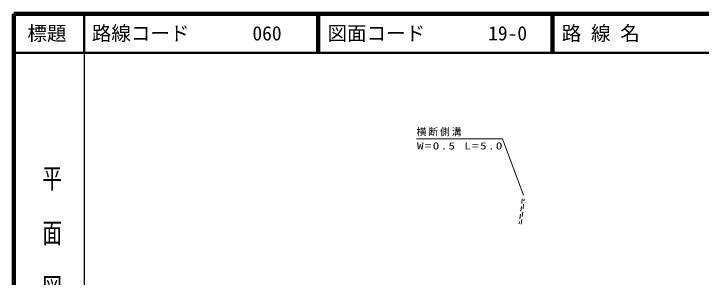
# Model space of a CAD drawing. Units: millimetres, scale not verified. Extents: x 40000 to 680000, y 20000 to 380000.
# Drawn here: x 40000 to 216119, y 312524 to 380000 of the extents above; entities that cross this region are included whole.
import ezdxf
from ezdxf.enums import TextEntityAlignment as Align

# ---------------------------------------------------------------- set-up
doc = ezdxf.new("R2010")
doc.units = ezdxf.units.MM
doc.header["$LTSCALE"] = 1000
doc.linetypes.add('USER1', pattern=[2, 1.2, -0.8])
for name, color, linetype, lineweight in [('M-BGD', 7, 'Continuous', 13), ('M-STR-HTXT', 7, 'Continuous', 13), ('M-TTL', 2, 'Continuous', 140), ('M-TTL-BAND', 7, 'Continuous', 25), ('M-TTL-LINE', 7, 'Continuous', 50)]:
    doc.layers.add(name, color=color, linetype=linetype, lineweight=lineweight)
doc.layers.add('M-TTL-TXT', color=7, linetype='Continuous')
doc.styles.add('@ＭＳ ゴシック', font='')
doc.styles.add('ＭＳ ゴシック', font='')
doc.styles.get('@ＭＳ ゴシック').set_extended_font_data('@MS Gothic')
doc.styles.get('ＭＳ ゴシック').set_extended_font_data('MS Gothic')

# ---------------------------------------------------------------- blocks, each defined once
blk = doc.blocks.new('filled_arrow')
at = {"color": 0, "linetype": 'Continuous', "lineweight": -2}
blk.add_solid([(7.5, 1.25), (0, 0), (7.5, -1.25)], dxfattribs=at)

msp = doc.modelspace()

# ---------------------------------------------------------------- linework, layer by layer
at = {"layer": 'M-BGD', "linetype": 'USER1'}
for p, q in [((170276, 332630), (169493, 326165)), ((169989, 326105), (170773, 332570))]:
    msp.add_line(p, q, dxfattribs=at)
at = {"layer": 'M-STR-HTXT'}
msp.add_lwpolyline([(170590, 333559), (165246, 347938), (143180, 347938)], dxfattribs=at)
at = {"layer": 'M-TTL'}
for p, q in [((40000, 380000), (40000, 20000)), ((680000, 380000), (40000, 380000))]:
    msp.add_line(p, q, dxfattribs=at)
at = {"layer": 'M-TTL-BAND'}
msp.add_line((58000, 370000), (58000, 20000), dxfattribs=at)
at = {"layer": 'M-TTL-LINE'}
for p, q in [((58000, 380000), (58000, 370000)), ((117750, 380000), (117750, 370000)), ((118250, 380000), (118250, 370000)), ((177750, 380000), (177750, 370000)), ((178250, 380000), (178250, 370000)), ((40000, 370000), (680000, 370000))]:
    msp.add_line(p, q, dxfattribs=at)

# ---------------------------------------------------------------- block references
at = {"layer": 'M-STR-HTXT', "xscale": 107, "yscale": 107, "rotation": 110.4}
msp.add_blockref('filled_arrow', (170590, 333559), dxfattribs=at)

# ---------------------------------------------------------------- texts
at = {"layer": 'M-STR-HTXT', "char_height": 1833, "attachment_point": 7, "style": 'ＭＳ ゴシック'}
for s, insert in [('\\T1.2;横断側溝', (143193, 348618)), ('\\T1.2;\\W1.35;W=0.5\\~L=5.0', (143290, 345218))]:
    msp.add_mtext(s, dxfattribs=dict(at, insert=insert))
at = {"layer": 'M-TTL-BAND', "style": '@ＭＳ ゴシック', "width": 1.4}
msp.add_text('平  面  図', height=3666, rotation=270, dxfattribs=at).set_placement((49777, 306475), align=Align.MIDDLE_RIGHT)
at = {"layer": 'M-TTL-TXT', "style": 'ＭＳ ゴシック'}
msp.add_text('標題', height=3666, dxfattribs=at).set_placement((48500, 375000), align=Align.MIDDLE_CENTER)
for s, p in [('路線コード', (60000, 375000)), ('図面コード', (120380, 375000)), ('路 線 名', (180380, 375000)), ('060', (101142, 375000)), ('19-0', (161521, 375000))]:
    msp.add_text(s, height=3666, dxfattribs=at).set_placement(p, align=Align.MIDDLE_LEFT)

doc.saveas('drawing.dxf')
